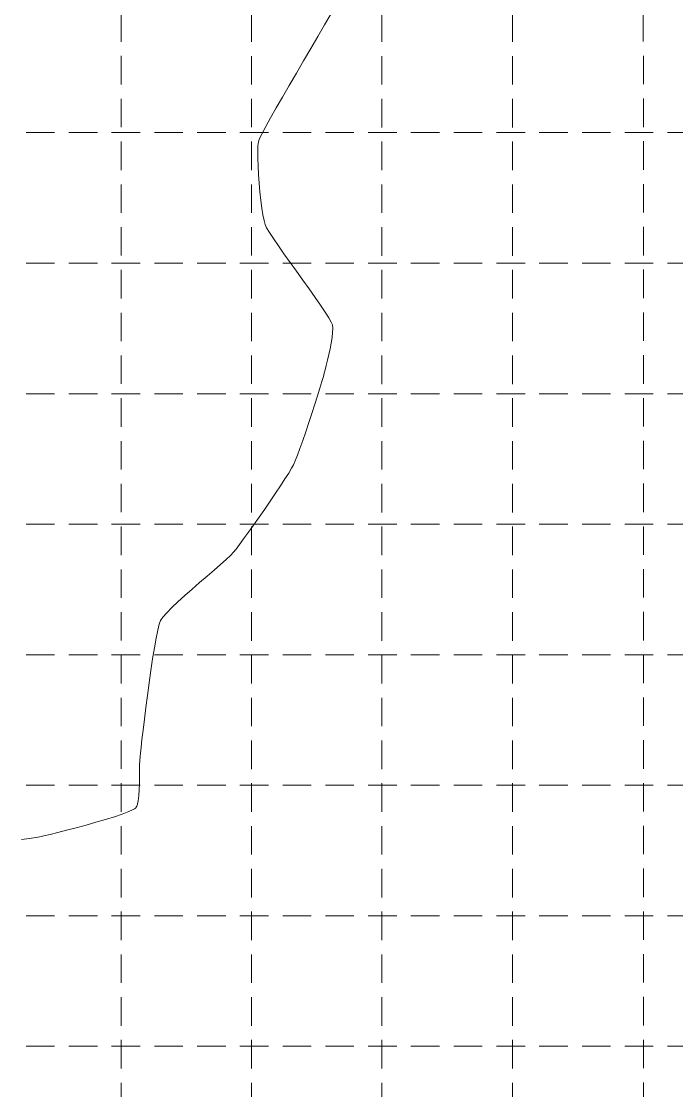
# Model space of a CAD drawing. Extents: x 2140663 to 2528301, y 336313 to 7007653.
# Drawn here: x 2527867 to 2528004.9, y 7006297.3 to 7006522.2 of the extents above; entities that cross this region are included whole.
import ezdxf

# ---------------------------------------------------------------- set-up
doc = ezdxf.new("R2010")
doc.units = 0
doc.header["$MEASUREMENT"] = 0
doc.linetypes.add('HIDDEN', pattern=[0.375, 0.25, -0.125])
doc.layers.add('1 EXISTING CONTOURS', color=43, linetype='Continuous')
doc.layers.add('GRID', color=254, linetype='HIDDEN')

msp = doc.modelspace()

# ---------------------------------------------------------------- linework, layer by layer
at = {"layer": '1 EXISTING CONTOURS', "color": 43, "lineweight": 0, "extrusion": (0.8670849444813297, -0.4981603146114809, 0), "elevation": -1298440.239813165}
msp.add_lwpolyline([(7334566.683602279, 604.0000000000007), (7334564.077936869, 604.0000000000007)], dxfattribs=at)
at = {"layer": '1 EXISTING CONTOURS', "color": 43, "lineweight": 0, "elevation": 604}
for points in [[(2527930.765352373, 7006521.484682176), (2527929.356093669, 7006519.056530989)], [(2527926.348365439, 7006513.912933442), (2527924.822119907, 7006511.307066404)], [(2527924.822119907, 7006511.307066404), (2527923.329102763, 7006508.751540071)], [(2527923.329102763, 7006508.751540071), (2527921.905426001, 7006506.301144102)], [(2527920.58720162, 7006504.010668156), (2527919.410541615, 7006501.934901894)], [(2527919.410541615, 7006501.934901894), (2527918.411557985, 7006500.128634977)], [(2527917.091067838, 7006497.543757821), (2527916.841785315, 7006496.8747269)], [(2527916.687526357, 7006494.860462669), (2527916.697188329, 7006493.419343355)], [(2527916.697188329, 7006493.419343355), (2527916.756220518, 7006491.778308588)], [(2527916.996923289, 7006488.164720736), (2527917.165857743, 7006486.32628167)], [(2527918.241638147, 7006479.499915327), (2527918.571721125, 7006478.811926708)], [(2527930.873295895, 7006461.070994928), (2527931.649784333, 7006459.864212438)], [(2527931.649784333, 7006459.864212438), (2527932.18095359, 7006458.946910338)], [(2527932.423339108, 7006458.370275277), (2527932.490335009, 7006457.668022756)], [(2527932.490335009, 7006457.668022756), (2527932.453432599, 7006456.762269112)], [(2527932.143690453, 7006454.539974095), (2527931.908729522, 7006453.323290541)], [(2527931.908729522, 7006453.323290541), (2527931.645627888, 7006452.102821502)], [(2527931.110760124, 7006449.850242611), (2527930.876872797, 7006448.917990576)], [(2527930.690602378, 7006448.181668698), (2527930.501312827, 7006447.493767284)], [(2527930.876872797, 7006448.917990576), (2527930.690602378, 7006448.181668698)], [(2527930.501312827, 7006447.493767284), (2527930.187080597, 7006446.430747491)], [(2527929.264232827, 7006443.444562584), (2527928.695839651, 7006441.654002373)], [(2527928.695839651, 7006441.654002373), (2527928.082948521, 7006439.75353359)], [(2527926.804117125, 7006435.888080121), (2527926.178399223, 7006434.055700338)], [(2527924.236107143, 7006428.942218077), (2527923.834581452, 7006428.214861396)], [(2527922.430365497, 7006425.961558048), (2527921.494870763, 7006424.531497571)], [(2527920.448581879, 7006422.963088688), (2527919.325096611, 7006421.304274497)], [(2527921.494870763, 7006424.531497571), (2527920.448581879, 7006422.963088688)], [(2527919.325096611, 7006421.304274497), (2527918.158012724, 7006419.602998088)], [(2527918.158012724, 7006419.602998088), (2527916.980927983, 7006417.907202561)], [(2527915.827440154, 7006416.264831011), (2527914.731147003, 7006414.723826534)], [(2527916.980927983, 7006417.907202561), (2527915.827440154, 7006416.264831011)], [(2527913.725646295, 7006413.332132225), (2527912.844535796, 7006412.137691181)], [(2527910.037942295, 7006409.010032512), (2527908.868702288, 7006407.962328251)], [(2527907.512724623, 7006406.775058642), (2527906.026592513, 7006405.486824612)], [(2527896.732333104, 7006396.884660714), (2527896.241961075, 7006396.17834478)], [(2527895.639655279, 7006394.121788551), (2527895.300379843, 7006392.432145809)], [(2527895.955798997, 7006395.396003066), (2527895.639655279, 7006394.121788551)], [(2527894.944822604, 7006390.403519406), (2527894.579833481, 7006388.112353918)], [(2527894.579833481, 7006388.112353918), (2527894.212262391, 7006385.635093913)], [(2527892.853156723, 7006375.394000154), (2527892.575424568, 7006373.132936133)], [(2527892.336209953, 7006371.144445023), (2527892.142362797, 7006369.504971392)], [(2527892.575424568, 7006373.132936133), (2527892.336209953, 7006371.144445023)], [(2527892.142362797, 7006369.504971392), (2527892.000733017, 7006368.290959814)], [(2527891.91817053, 7006367.578854858), (2527891.862475544, 7006366.785312968)], [(2527892.000733017, 7006368.290959814), (2527891.91817053, 7006367.578854858)], [(2527891.837995831, 7006365.754990282), (2527891.830284365, 7006364.552825732)], [(2527891.824894114, 7006363.243758251), (2527891.807378053, 7006361.892726769)], [(2527891.763289152, 7006360.564670218), (2527891.678180381, 7006359.324527531)], [(2527891.537604713, 7006358.237237639), (2527891.375499609, 7006357.5210987)], [(2527888.197478928, 7006355.452630428), (2527886.547818092, 7006354.898315654)], [(2527890.78160656, 7006356.568986811), (2527890.356229595, 7006356.326578391)], [(2527891.03226457, 7006356.780971969), (2527890.969147919, 7006356.713911704)], [(2527882.651658974, 7006353.721876024), (2527880.558581021, 7006353.132914935)]]:
    msp.add_lwpolyline(points, dxfattribs=at)
at = {"layer": '1 EXISTING CONTOURS', "color": 43, "lineweight": 0, "extrusion": (0.8635676568630931, -0.5042329838675642, 0), "elevation": -1349879.979642335}
msp.add_lwpolyline([(7325268.606644598, 604.0000000000007), (7325265.662834181, 604.0000000000007)], dxfattribs=at)
at = {"layer": '1 EXISTING CONTOURS', "color": 43, "lineweight": 0, "extrusion": (0.8629304904742996, -0.5053226381330892, 0), "elevation": -1359125.370921828}
msp.add_lwpolyline([(7323555.913397076, 604.0000000000007), (7323552.89876483, 604.0000000000007)], dxfattribs=at)
at = {"layer": '1 EXISTING CONTOURS', "color": 43, "lineweight": 0, "extrusion": (0.8667099000962635, -0.4988125390115258, 0), "elevation": -1303958.255571018}
msp.add_lwpolyline([(7333567.520356842, 604), (7333564.877631812, 604)], dxfattribs=at)
at = {"layer": '1 EXISTING CONTOURS', "color": 43, "lineweight": 0, "extrusion": (0.8836353190629126, -0.4681758461353863, 0), "elevation": -1046516.134009323}
msp.add_lwpolyline([(7374701.317973088, 604.0000000000007), (7374699.640835611, 604.0000000000007)], dxfattribs=at)
at = {"layer": '1 EXISTING CONTOURS', "color": 43, "lineweight": 0, "extrusion": (0.8996360369802044, -0.4366405855695874, 0), "elevation": -785115.876675494}
msp.add_lwpolyline([(7407090.108232431, 604), (7407088.882293051, 604)], dxfattribs=at)
at = {"layer": '1 EXISTING CONTOURS', "color": 43, "lineweight": 0, "extrusion": (0.9992309062880428, -0.03921219094588652, 0), "elevation": 2251232.468367794}
msp.add_lwpolyline([(7100232.536219778, 604), (7100231.361169205, 604)], dxfattribs=at)
at = {"layer": '1 EXISTING CONTOURS', "color": 43, "lineweight": 0, "extrusion": (0.9918107365448295, -0.1277163375391057, 0), "elevation": 1612370.944955864}
msp.add_lwpolyline([(7271975.106558177, 604), (7271974.259504048, 604)], dxfattribs=at)
at = {"layer": '1 EXISTING CONTOURS', "color": 43, "lineweight": 0, "extrusion": (0.9983498183205171, 0.05742508388666549, 0), "elevation": 2926093.612422748}
msp.add_lwpolyline([(6849763.962154103, 604), (6849762.18532881, 604)], dxfattribs=at)
at = {"layer": '1 EXISTING CONTOURS', "color": 43, "lineweight": 0, "extrusion": (0.9971712932512261, 0.0751625699113436, 0), "elevation": 3047391.917567578}
msp.add_lwpolyline([(6796665.971266028, 604.0000000000003), (6796664.126352665, 604.0000000000003)], dxfattribs=at)
at = {"layer": '1 EXISTING CONTOURS', "color": 43, "lineweight": 0, "extrusion": (0.9941186512765269, 0.1082963858313805, 0), "elevation": 3271826.749974573}
msp.add_lwpolyline([(6691514.444127061, 604), (6691512.66352826, 604)], dxfattribs=at)
at = {"layer": '1 EXISTING CONTOURS', "color": 43, "lineweight": 0, "extrusion": (0.9918220118246621, 0.1276287462136967, 0), "elevation": 3401472.919690276}
msp.add_lwpolyline([(6626550.685282801, 604.0000000000003), (6626549.037046662, 604.0000000000003)], dxfattribs=at)
at = {"layer": '1 EXISTING CONTOURS', "color": 43, "lineweight": 0, "extrusion": (0.9882505161450674, 0.1528427863492677, 0), "elevation": 3569106.214603363}
msp.add_lwpolyline([(6537786.398518229, 604), (6537784.949158724, 604)], dxfattribs=at)
at = {"layer": '1 EXISTING CONTOURS', "color": 43, "lineweight": 0, "extrusion": (0.9815823459543677, 0.1910395197615413, 0), "elevation": 3819874.334143663}
msp.add_lwpolyline([(6394506.336216834, 604.0000000000007), (6394505.151551413, 604.0000000000007)], dxfattribs=at)
at = {"layer": '1 EXISTING CONTOURS', "color": 43, "lineweight": 0, "extrusion": (0.9649451807932161, 0.2624515156442191, 0), "elevation": 4278163.688790921}
msp.add_lwpolyline([(6097413.510151487, 604.0000000000003), (6097412.653827154, 604.0000000000003)], dxfattribs=at)
at = {"layer": '1 EXISTING CONTOURS', "color": 43, "lineweight": 0, "extrusion": (0.8579822692100895, 0.5136793024067698, 0), "elevation": 5767992.460981946}
msp.add_lwpolyline([(4712895.141766462, 604.0000000000007), (4712893.961383085, 604.0000000000007)], dxfattribs=at)
at = {"layer": '1 EXISTING CONTOURS', "color": 43, "lineweight": 0, "extrusion": (0.8375436622048468, 0.5463703999124527, 0), "elevation": 5945374.763264921}
msp.add_lwpolyline([(4487050.862818282, 604), (4487049.326992983, 604)], dxfattribs=at)
at = {"layer": '1 EXISTING CONTOURS', "color": 43, "lineweight": 0, "extrusion": (0.8262803250562758, 0.5632591094912672, 0), "elevation": 6035232.294823143}
msp.add_lwpolyline([(4365439.712796343, 604), (4365437.886894414, 604)], dxfattribs=at)
at = {"layer": '1 EXISTING CONTOURS', "color": 43, "lineweight": 0, "extrusion": (0.8196022983168558, 0.5729328691860224, 0), "elevation": 6086129.72598265}
msp.add_lwpolyline([(4294193.958744733, 604.0000000000007), (4294191.90908445, 604.0000000000007)], dxfattribs=at)
at = {"layer": '1 EXISTING CONTOURS', "color": 43, "lineweight": 0, "extrusion": (0.8156454748931969, 0.578552036800711, 0), "elevation": 6115497.732126288}
msp.add_lwpolyline([(4252263.712646971, 604), (4252261.505905034, 604)], dxfattribs=at)
at = {"layer": '1 EXISTING CONTOURS', "color": 43, "lineweight": 0, "extrusion": (0.8135625801719352, 0.5814773668372518, 0), "elevation": 6130728.575219585}
msp.add_lwpolyline([(4230272.752817436, 604.0000000000003), (4230270.455827301, 604.0000000000003)], dxfattribs=at)
at = {"layer": '1 EXISTING CONTOURS', "color": 43, "lineweight": 0, "extrusion": (0.8129789334263094, 0.5822930995684394, 0), "elevation": 6134968.566746142}
msp.add_lwpolyline([(4224119.041586787, 604.0000000000007), (4224116.721250255, 604.0000000000007)], dxfattribs=at)
at = {"layer": '1 EXISTING CONTOURS', "color": 43, "lineweight": 0, "extrusion": (0.8138032324065555, 0.5811405156454347, 0), "elevation": 6128976.791613461}
msp.add_lwpolyline([(4232805.792565107, 604.0000000000003), (4232803.515801517, 604.0000000000003)], dxfattribs=at)
at = {"layer": '1 EXISTING CONTOURS', "color": 43, "lineweight": 0, "extrusion": (0.8161873604226079, 0.5777873247886077, 0), "elevation": 6111509.676955001}
msp.add_lwpolyline([(4257984.450887944, 604), (4257982.284591507, 604)], dxfattribs=at)
at = {"layer": '1 EXISTING CONTOURS', "color": 43, "lineweight": 0, "extrusion": (0.8205983945719272, 0.571505271039538, 0), "elevation": 6078645.472664289}
msp.add_lwpolyline([(4304768.621548396, 604), (4304766.632532407, 604)], dxfattribs=at)
at = {"layer": '1 EXISTING CONTOURS', "color": 43, "lineweight": 0, "extrusion": (0.8280728651247685, 0.5606204866431989, 0), "elevation": 6021276.576355297}
msp.add_lwpolyline([(4384652.202163989, 604.0000000000007), (4384650.457056413, 604.0000000000007)], dxfattribs=at)
at = {"layer": '1 EXISTING CONTOURS', "color": 43, "lineweight": 0, "extrusion": (0.9218686013462717, 0.3875026217354779, 0), "elevation": 5045442.514963668}
msp.add_lwpolyline([(5479454.162089304, 604), (5479453.536582524, 604)], dxfattribs=at)
at = {"layer": '1 EXISTING CONTOURS', "color": 43, "lineweight": 0, "extrusion": (0.9934482376788701, -0.1142829779658684, 0), "elevation": 1710651.297052627}
msp.add_lwpolyline([(7249451.771724294, 604), (7249450.705412213, 604)], dxfattribs=at)
at = {"layer": '1 EXISTING CONTOURS', "color": 43, "lineweight": 0, "extrusion": (0.9872003679673571, -0.1594849004925384, 0), "elevation": 1378151.837334462}
msp.add_lwpolyline([(7319942.684445085, 604.0000000000007), (7319941.506397348, 604.0000000000007)], dxfattribs=at)
at = {"layer": '1 EXISTING CONTOURS', "color": 43, "lineweight": 0, "extrusion": (0.9741535169404423, -0.2258869749068492, 0), "elevation": 879927.2328373655}
msp.add_lwpolyline([(7396386.789440501, 604), (7396385.58395739, 604)], dxfattribs=at)
at = {"layer": '1 EXISTING CONTOURS', "color": 43, "lineweight": 0, "extrusion": (0.9716081790261349, -0.2365957447832024, 0), "elevation": 798462.3226248513}
msp.add_lwpolyline([(7405622.834104506, 604), (7405621.724343081, 604)], dxfattribs=at)
at = {"layer": '1 EXISTING CONTOURS', "color": 43, "lineweight": 0, "extrusion": (0.9563726678858119, -0.2921494824930801, 0), "elevation": 370713.6383889825}
msp.add_lwpolyline([(7439307.361307233, 604), (7439305.926891797, 604)], dxfattribs=at)
at = {"layer": '1 EXISTING CONTOURS', "color": 43, "lineweight": 0, "extrusion": (0.9545977602055282, -0.2978978284757863, 0), "elevation": 325951.3261210639}
msp.add_lwpolyline([(7441401.548671796, 604.0000000000007), (7441399.857541502, 604.0000000000007)], dxfattribs=at)
at = {"layer": '1 EXISTING CONTOURS', "color": 43, "lineweight": 0, "extrusion": (0.9502474399894739, -0.3114960718748332, 0), "elevation": 219678.7282459429}
msp.add_lwpolyline([(7445291.107056318, 604), (7445289.061194555, 604)], dxfattribs=at)
at = {"layer": '1 EXISTING CONTOURS', "color": 43, "lineweight": 0, "extrusion": (0.9485211563872635, -0.3167137759646212, 0), "elevation": 178757.2893356457}
msp.add_lwpolyline([(7446383.93986614, 604), (7446381.914209091, 604)], dxfattribs=at)
at = {"layer": '1 EXISTING CONTOURS', "color": 43, "lineweight": 0, "extrusion": (0.9433673370484976, -0.3317500073700475, 0), "elevation": 60378.43755532196}
msp.add_lwpolyline([(7448280.565646812, 604.0000000000007), (7448278.787889112, 604.0000000000007)], dxfattribs=at)
at = {"layer": '1 EXISTING CONTOURS', "color": 43, "lineweight": 0, "extrusion": (0.9388681714435516, -0.3442768604629737, 0), "elevation": -38763.66741741309}
msp.add_lwpolyline([(7448422.640796427, 604), (7448421.09055231, 604)], dxfattribs=at)
at = {"layer": '1 EXISTING CONTOURS', "color": 43, "lineweight": 0, "extrusion": (0.9139072957909273, -0.4059229664605277, 0), "elevation": -533782.0179350358}
msp.add_lwpolyline([(7429369.92262289, 604.0000000000007), (7429369.032641888, 604.0000000000007)], dxfattribs=at)
at = {"layer": '1 EXISTING CONTOURS', "color": 43, "lineweight": 0, "extrusion": (0.9310615411053287, -0.3648621749024836, 0), "elevation": -202727.8274955498}
msp.add_lwpolyline([(7445762.606479947, 604.0000000000007), (7445761.352461099, 604.0000000000007)], dxfattribs=at)
at = {"layer": '1 EXISTING CONTOURS', "color": 43, "lineweight": 0, "extrusion": (0.8547193193196787, -0.5190904402719293, 0), "elevation": -1476304.56760062}
msp.add_lwpolyline([(7300750.650935315, 604.0000000000007), (7300749.469805614, 604.0000000000007)], dxfattribs=at)
at = {"layer": '1 EXISTING CONTOURS', "color": 43, "lineweight": 0, "extrusion": (0.8437802387570003, -0.5366888378596857, 0), "elevation": -1627259.615005544}
msp.add_lwpolyline([(7268592.99607272, 604.0000000000003), (7268591.522028985, 604.0000000000003)], dxfattribs=at)
at = {"layer": '1 EXISTING CONTOURS', "color": 43, "lineweight": 0, "extrusion": (0.810571910263684, -0.5856391195023455, 0), "elevation": -2054173.877120507}
msp.add_lwpolyline([(7159648.724117616, 604.0000000000007), (7159647.007188753, 604.0000000000007)], dxfattribs=at)
at = {"layer": '1 EXISTING CONTOURS', "color": 43, "lineweight": 0, "extrusion": (0.7954767691140354, -0.6059840837842985, 0), "elevation": -2234878.297700773}
msp.add_lwpolyline([(7105313.039354528, 604), (7105311.846051692, 604)], dxfattribs=at)
at = {"layer": '1 EXISTING CONTOURS', "color": 43, "lineweight": 0, "extrusion": (0.6845646927272159, -0.7289521119190839, 0), "elevation": -3376818.686466088}
msp.add_lwpolyline([(6639066.862179304, 604.0000000000007), (6639065.591973592, 604.0000000000007)], dxfattribs=at)
at = {"layer": '1 EXISTING CONTOURS', "color": 43, "lineweight": 0, "extrusion": (0.7217434439005813, -0.6921606758452321, 0), "elevation": -3025058.232560837}
msp.add_lwpolyline([(6806551.861519198, 604), (6806550.957083166, 604)], dxfattribs=at)
at = {"layer": '1 EXISTING CONTOURS', "color": 43, "lineweight": 0, "extrusion": (0.7770108463900262, -0.6294872076478244, 0), "elevation": -2446231.077588729}
msp.add_lwpolyline([(7035345.83017889, 604), (7035344.985782405, 604)], dxfattribs=at)
at = {"layer": '1 EXISTING CONTOURS', "color": 43, "lineweight": 0, "extrusion": (-0.6587525628077023, 0.7523596619930419, 0), "elevation": 3606072.280520692}
msp.add_lwpolyline([(-6517385.863266094, 604), (-6517384.0609663, 604)], dxfattribs=at)
at = {"layer": '1 EXISTING CONTOURS', "color": 43, "lineweight": 0, "extrusion": (0.6546134552588614, -0.7559637717470691, 0), "elevation": -3641787.41957187}
msp.add_lwpolyline([(6497492.679159926, 604), (6497490.615961396, 604)], dxfattribs=at)
at = {"layer": '1 EXISTING CONTOURS', "color": 43, "lineweight": 0, "extrusion": (-0.6625144992900786, 0.74904908933288, 0), "elevation": 3573367.290722521}
msp.add_lwpolyline([(-6535366.775427569, 604.0000000000007), (-6535364.723364233, 604.0000000000007)], dxfattribs=at)
at = {"layer": '1 EXISTING CONTOURS', "color": 43, "lineweight": 0, "extrusion": (0.6570832155151815, -0.7538180469372099, 0), "elevation": -3620510.28640477}
msp.add_lwpolyline([(6509370.567105209, 604), (6509368.47549786, 604)], dxfattribs=at)
at = {"layer": '1 EXISTING CONTOURS', "color": 43, "lineweight": 0, "extrusion": (-0.6715901978594268, 0.7409228071392702, 0), "elevation": 3493488.82507156}
msp.add_lwpolyline([(-6578410.270794864, 604.0000000000007), (-6578408.326033877, 604.0000000000007)], dxfattribs=at)
at = {"layer": '1 EXISTING CONTOURS', "color": 43, "lineweight": 0, "extrusion": (0.70860615405483, -0.7056042222348324, 0), "elevation": -3152460.112143563}
msp.add_lwpolyline([(6748473.308200045, 604.0000000000007), (6748471.779281579, 604.0000000000007)], dxfattribs=at)
at = {"layer": '1 EXISTING CONTOURS', "color": 43, "lineweight": 0, "extrusion": (0.6858618103196916, -0.7277318030325427, 0), "elevation": -3364990.164743355}
msp.add_lwpolyline([(6645055.414826292, 604.0000000000007), (6645053.644728919, 604.0000000000007)], dxfattribs=at)
at = {"layer": '1 EXISTING CONTOURS', "color": 43, "lineweight": 0, "extrusion": (0.9391462837924277, -0.3435174779234279, 0), "elevation": -32755.1830667546}
msp.add_lwpolyline([(7448407.475160547, 604), (7448406.642125558, 604)], dxfattribs=at)
at = {"layer": '1 EXISTING CONTOURS', "color": 43, "lineweight": 0, "extrusion": (0.747288527141016, -0.6644997044419291, 0), "elevation": -2766680.433190106}
msp.add_lwpolyline([(6915587.863299771, 604), (6915586.639998576, 604)], dxfattribs=at)
at = {"layer": '1 EXISTING CONTOURS', "color": 43, "lineweight": 0, "extrusion": (0.9849852848753458, -0.1726383172387693, 0), "elevation": 1280367.873179587}
msp.add_lwpolyline([(7337605.036538973, 604), (7337602.976989017, 604)], dxfattribs=at)
at = {"layer": '1 EXISTING CONTOURS', "color": 43, "lineweight": 0, "extrusion": (0.9902819572644069, -0.139074243181746, 0), "elevation": 1528920.248636424}
msp.add_lwpolyline([(7289862.254483935, 604), (7289859.642187578, 604)], dxfattribs=at)
at = {"layer": '1 EXISTING CONTOURS', "color": 43, "lineweight": 0, "extrusion": (0.9910867777422712, -0.1332178628579602, 0), "elevation": 1571986.793196224}
msp.add_lwpolyline([(7280694.214942853, 604.0000000000007), (7280691.571263833, 604.0000000000007)], dxfattribs=at)
at = {"layer": '1 EXISTING CONTOURS', "color": 43, "lineweight": 0, "extrusion": (0.9916937719908577, -0.1286213924452097, 0), "elevation": 1605725.830347897}
msp.add_lwpolyline([(7273325.016222569, 604), (7273322.417763046, 604)], dxfattribs=at)
at = {"layer": '1 EXISTING CONTOURS', "color": 43, "lineweight": 0, "extrusion": (0.9921656207832424, -0.1249295038643921, 0), "elevation": 1632785.380065639}
msp.add_lwpolyline([(7267295.668790752, 604), (7267293.192195809, 604)], dxfattribs=at)
at = {"layer": '1 EXISTING CONTOURS', "color": 43, "lineweight": 0, "extrusion": (0.9997178680452429, -0.02375256430523871, 0), "elevation": 2360759.485788735}
msp.add_lwpolyline([(7064433.979376221, 604.0000000000007), (7064432.948762768, 604.0000000000007)], dxfattribs=at)
at = {"layer": '1 EXISTING CONTOURS', "color": 43, "lineweight": 0, "extrusion": (0.9999915226864027, -0.004117590961977089, 0), "elevation": 2499021.057193548}
msp.add_lwpolyline([(7016713.982229475, 604.0000000000003), (7016712.673150898, 604.0000000000003)], dxfattribs=at)
at = {"layer": '1 EXISTING CONTOURS', "color": 43, "lineweight": 0, "extrusion": (0.9994493994706911, -0.03317978145911895, 0), "elevation": 2294030.392386702}
msp.add_lwpolyline([(7086379.083881203, 604), (7086377.755093023, 604)], dxfattribs=at)
at = {"layer": '1 EXISTING CONTOURS', "color": 43, "lineweight": 0, "extrusion": (0.9917453972606028, -0.1282227242434401, 0), "elevation": 1608650.456989425}
msp.add_lwpolyline([(7272657.769222697, 604.0000000000007), (7272656.672882958, 604.0000000000007)], dxfattribs=at)
at = {"layer": '1 EXISTING CONTOURS', "color": 43, "lineweight": 0, "extrusion": (0.3535180530353436, -0.9354277022721211, 0), "elevation": -5660284.868492058}
msp.add_lwpolyline([(4841531.228172857, 604), (4841529.786656001, 604)], dxfattribs=at)
at = {"layer": '1 EXISTING CONTOURS', "color": 43, "lineweight": 0, "extrusion": (0.4100872182768011, -0.9120463109985125, 0), "elevation": -5353465.916901965}
msp.add_lwpolyline([(5178770.250230517, 604), (5178769.361771394, 604)], dxfattribs=at)
at = {"layer": '1 EXISTING CONTOURS', "color": 43, "lineweight": 0, "extrusion": (0.6114648575962494, -0.7912715892314083, 0), "elevation": -3998214.520270184}
msp.add_lwpolyline([(6284389.214901945, 604), (6284388.977889318, 604)], dxfattribs=at)
at = {"layer": '1 EXISTING CONTOURS', "color": 43, "lineweight": 0, "extrusion": (0.8096549215385944, -0.5869062174047339, 0), "elevation": -2065354.94072198}
msp.add_lwpolyline([(7156366.32668383, 604.0000000000007), (7156366.213527007, 604.0000000000007)], dxfattribs=at)
at = {"layer": '1 EXISTING CONTOURS', "color": 43, "lineweight": 0, "extrusion": (0.878126899646651, -0.4784277877767559, 0), "elevation": -1132226.645802067}
msp.add_lwpolyline([(7361884.038237013, 604), (7361883.784426015, 604)], dxfattribs=at)
at = {"layer": '1 EXISTING CONTOURS', "color": 43, "lineweight": 0, "extrusion": (0.9393548647022816, -0.342946698715935, 0), "elevation": -28220.12086986052}
msp.add_lwpolyline([(7448388.023227558, 604), (7448387.570118191, 604)], dxfattribs=at)
at = {"layer": '1 EXISTING CONTOURS', "color": 43, "lineweight": 0, "extrusion": (-0.2622730645181783, 0.9649936992686758, 0), "elevation": 6098091.64727929}
msp.add_lwpolyline([(-4276966.518800606, 604.0000000000007), (-4276964.355612048, 604.0000000000007)], dxfattribs=at)
at = {"layer": '1 EXISTING CONTOURS', "color": 43, "lineweight": 0, "extrusion": (0.281857753564778, -0.9594562036671695, 0), "elevation": -6009786.218068545}
msp.add_lwpolyline([(4400189.920430456, 604.0000000000007), (4400187.813005017, 604.0000000000007)], dxfattribs=at)
at = {"layer": '1 EXISTING CONTOURS', "color": 43, "lineweight": 0, "extrusion": (0.2967730419239948, -0.9549480413023418, 0), "elevation": -5940496.306380883}
msp.add_lwpolyline([(4493297.563445644, 604.0000000000007), (4493295.600850169, 604.0000000000007)], dxfattribs=at)
at = {"layer": '1 EXISTING CONTOURS', "color": 43, "lineweight": 0, "extrusion": (0.2257084265631607, -0.9741949015358182, 0), "elevation": -6254989.323986929}
msp.add_lwpolyline([(4044032.158133313, 604.0000000000007), (4044031.225324345, 604.0000000000007)], dxfattribs=at)
at = {"layer": '1 EXISTING CONTOURS', "color": 43, "lineweight": 0, "extrusion": (0.2358999001175335, -0.9717773598538596, 0), "elevation": -6212288.441085437}
msp.add_lwpolyline([(4109327.29784011, 604), (4109325.962242841, 604)], dxfattribs=at)
at = {"layer": '1 EXISTING CONTOURS', "color": 43, "lineweight": 0, "extrusion": (0.24277384458054, -0.9700829141818672, 0), "elevation": -6183040.101010593}
msp.add_lwpolyline([(4153206.883136821, 604.0000000000007), (4153205.223115345, 604.0000000000007)], dxfattribs=at)
at = {"layer": '1 EXISTING CONTOURS', "color": 43, "lineweight": 0, "extrusion": (-0.2488727848346008, 0.9685361825810487, 0), "elevation": 6156785.799366748}
msp.add_lwpolyline([(-4192030.16523125, 604), (-4192028.259155235, 604)], dxfattribs=at)
at = {"layer": '1 EXISTING CONTOURS', "color": 43, "lineweight": 0, "extrusion": (0.2551612167148016, -0.9668985228474715, 0), "elevation": -6129415.399799567}
msp.add_lwpolyline([(4231951.40502504, 604.0000000000007), (4231949.331241191, 604.0000000000007)], dxfattribs=at)
at = {"layer": '1 EXISTING CONTOURS', "color": 43, "lineweight": 0, "extrusion": (0.1194492203045638, -0.9928403113132706, 0), "elevation": -6654235.086116737}
msp.add_lwpolyline([(3346672.999752634, 604.0000000000007), (3346671.267876434, 604.0000000000007)], dxfattribs=at)
at = {"layer": '1 EXISTING CONTOURS', "color": 43, "lineweight": 0, "extrusion": (0.133575489638104, -0.9910386413091776, 0), "elevation": -6605902.601241481}
msp.add_lwpolyline([(3441093.525891446, 604), (3441092.206188509, 604)], dxfattribs=at)
at = {"layer": '1 EXISTING CONTOURS', "color": 43, "lineweight": 0, "extrusion": (0.169967397798609, -0.9854496860243903, 0), "elevation": -6474750.409553735}
msp.add_lwpolyline([(3681940.674233152, 604), (3681939.837233184, 604)], dxfattribs=at)
at = {"layer": 'GRID', "color": 253, "linetype": 'HIDDEN', "lineweight": 0, "ltscale": 24}
for p, q in [((2527887.926706931, 7006031.934224866), (2527887.926706931, 7007624.562990395)), ((2527915.384178999, 7006031.929907975), (2527915.384178999, 7007624.562990395)), ((2527942.84165107, 7006031.925591088), (2527942.84165107, 7007624.562990395)), ((2527970.299123141, 7006031.921274197), (2527970.299123141, 7007624.562990395)), ((2527997.886483418, 7006031.983717573), (2527997.756595209, 7007624.562990395)), ((2527228.947377252, 7006498.806635527), (2528272.331315909, 7006498.806635527)), ((2527228.947377252, 7006471.349163459), (2528272.331315909, 7006471.349163459)), ((2527228.947377252, 7006443.891691389), (2528272.331315909, 7006443.891691389)), ((2527228.947377252, 7006416.434219318), (2528272.331315909, 7006416.434219318)), ((2527228.947377252, 7006388.976747248), (2528272.331315909, 7006388.976747248)), ((2527228.947377252, 7006361.51927518), (2528272.331315909, 7006361.51927518)), ((2527228.947377252, 7006334.061803108), (2528272.331315909, 7006334.061803108)), ((2527228.947377252, 7006306.604331039), (2528272.331315909, 7006306.604331039))]:
    msp.add_line(p, q, dxfattribs=at)

doc.saveas('drawing.dxf')
